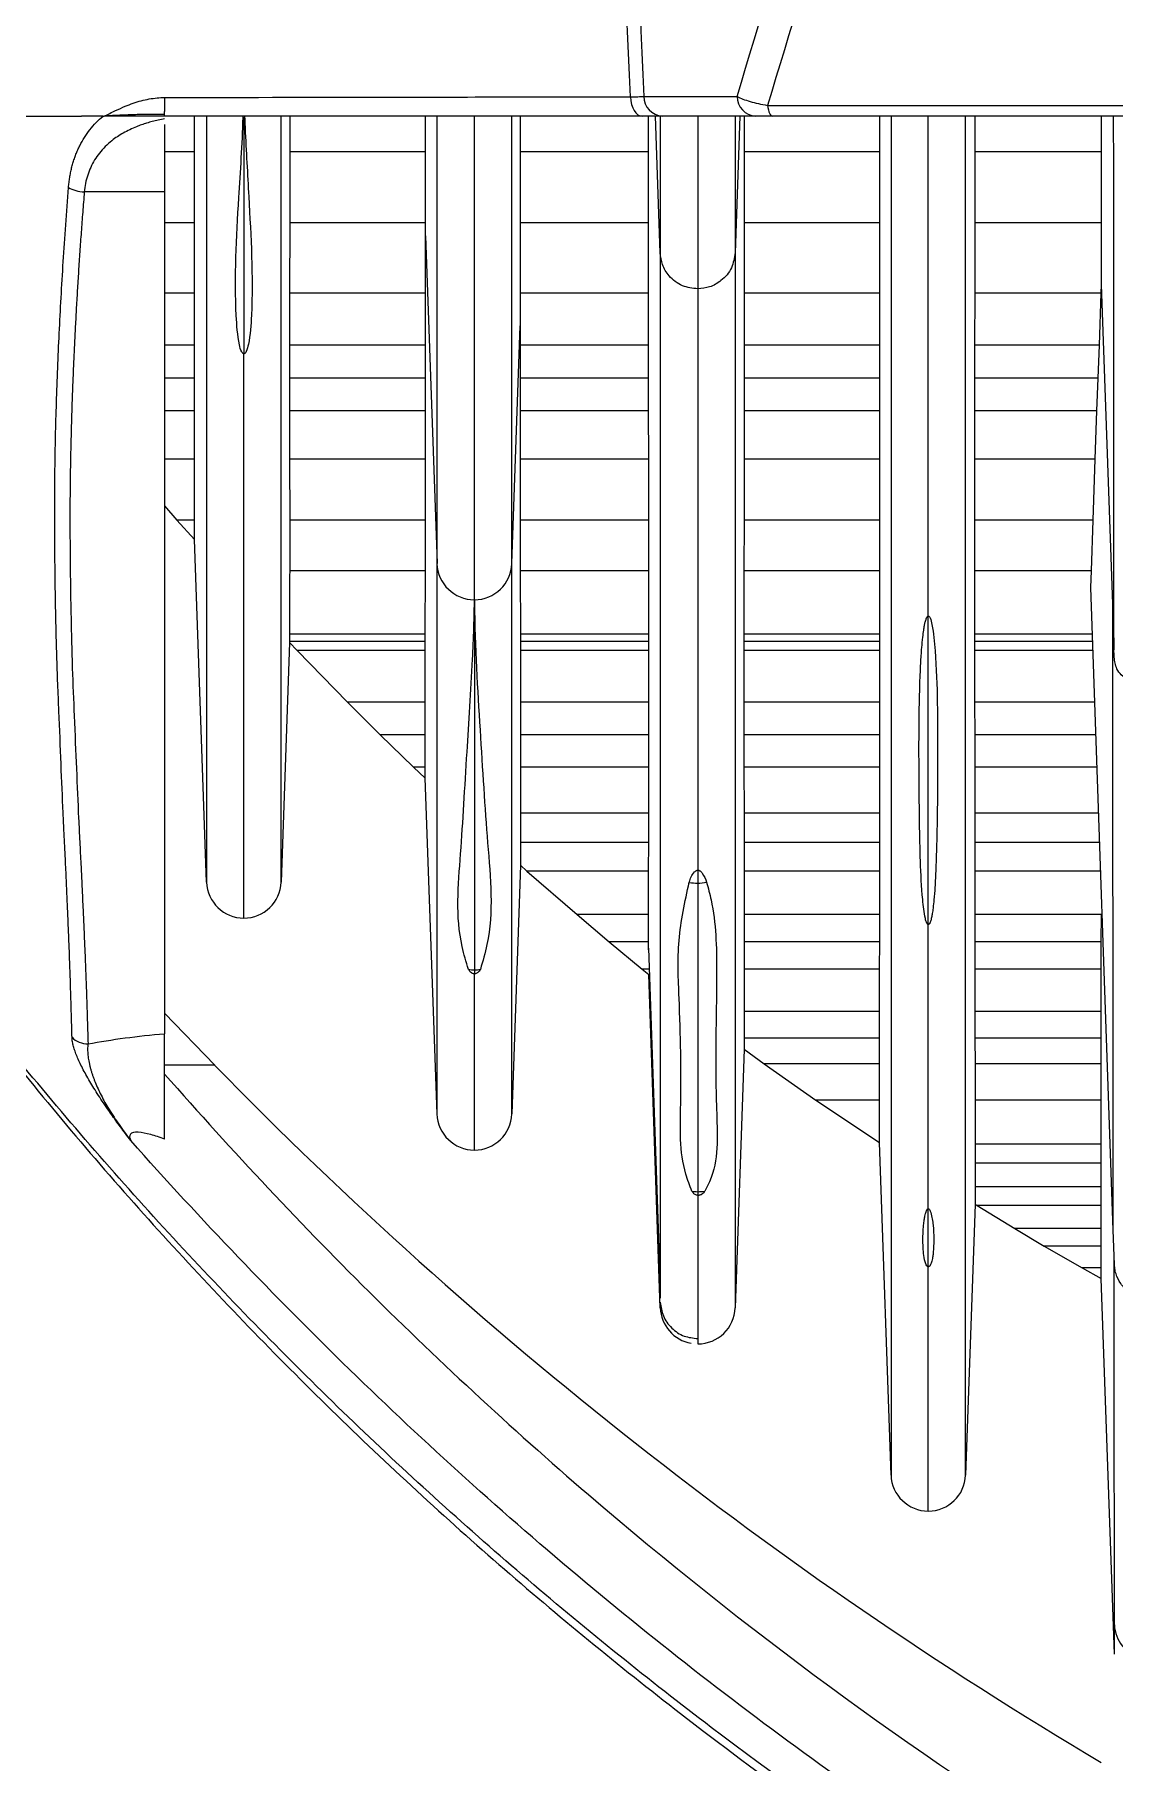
# Model space of a CAD drawing. Extents: x 9.3 to 87.2, y 1.1 to 68.8.
# Drawn here: x 35.382 to 36.881, y 5.14 to 7.538 of the extents above; entities that cross this region are included whole.
import ezdxf

# ---------------------------------------------------------------- set-up
doc = ezdxf.new("R2010")
doc.units = 0
doc.header["$MEASUREMENT"] = 0
doc.layers.add('OBJECT', color=7, linetype='CONTINUOUS')

msp = doc.modelspace()

# ---------------------------------------------------------------- linework, layer by layer
at = {"layer": 'OBJECT'}
for p, q in [((36.3994, 7.4398), (38.1525, 7.4398)), ((35.4771, 7.4247), (35.4786, 7.4248)), ((35.5625, 7.4134), (35.5625, 7.3196)), ((35.604, 7.3753), (35.6039, 7.4248)), ((35.6725, 7.4236), (35.6725, 7.095)), ((35.7361, 7.4248), (35.7361, 7.3753)), ((35.9246, 7.3753), (35.9246, 7.4248)), ((36.0561, 7.4248), (36.0561, 7.3753)), ((36.2341, 7.3753), (36.2341, 7.4248)), ((36.2504, 7.2353), (36.2438, 7.4248)), ((36.3828, 7.4248), (36.2533, 7.4248)), ((36.3609, 7.4248), (36.3543, 7.2353)), ((36.3668, 7.4248), (36.3668, 7.3753)), ((38.1525, 7.4248), (36.4057, 7.4248)), ((36.555, 7.3753), (36.555, 7.4248)), ((36.687, 7.4248), (36.687, 7.3753)), ((36.863, 7.3753), (36.863, 7.4248)), ((35.604, 7.3753), (35.5625, 7.3753)), ((35.6041, 7.2766), (35.604, 7.3753)), ((35.7361, 7.3753), (35.7361, 7.2766)), ((35.9246, 7.3753), (35.7361, 7.3753)), ((35.9247, 7.2766), (35.9246, 7.3753)), ((36.0561, 7.3753), (36.056, 7.2766)), ((36.2341, 7.3753), (36.0561, 7.3753)), ((36.2342, 7.2766), (36.2341, 7.3753)), ((36.555, 7.3753), (36.3668, 7.3753)), ((36.3668, 7.3753), (36.3668, 7.2766)), ((36.5551, 7.2766), (36.555, 7.3753)), ((36.687, 7.3753), (36.6869, 7.2766)), ((36.863, 7.3753), (36.687, 7.3753)), ((36.8631, 7.2766), (36.863, 7.3753)), ((35.5625, 7.3196), (35.451, 7.3196)), ((35.5625, 7.3196), (35.5625, 6.1514)), ((35.6041, 7.2766), (35.5625, 7.2766)), ((35.6041, 7.179), (35.6041, 7.2766)), ((35.7361, 7.2766), (35.736, 7.179)), ((35.9247, 7.2766), (35.7361, 7.2766)), ((35.9247, 7.2589), (35.9247, 7.2766)), ((36.056, 7.2766), (36.056, 7.179)), ((36.2342, 7.2766), (36.056, 7.2766)), ((36.2342, 7.179), (36.2342, 7.2766)), ((36.3668, 7.2766), (36.3668, 7.179)), ((36.5551, 7.2766), (36.3668, 7.2766)), ((36.5551, 7.179), (36.5551, 7.2766)), ((36.6869, 7.2766), (36.6869, 7.179)), ((36.8631, 7.2766), (36.6869, 7.2766)), ((36.8631, 7.1912), (36.8631, 7.2766)), ((35.9246, 7.179), (35.9247, 7.2589)), ((35.9247, 7.2589), (35.9406, 6.8038)), ((35.6041, 7.179), (35.5625, 7.179)), ((35.6041, 7.1069), (35.6041, 7.179)), ((35.736, 7.179), (35.7359, 7.1069)), ((35.9246, 7.179), (35.736, 7.179)), ((35.9245, 7.1069), (35.9246, 7.179)), ((36.056, 7.179), (36.056, 7.134)), ((36.2342, 7.179), (36.056, 7.179)), ((36.2343, 7.1069), (36.2342, 7.179)), ((36.3024, 7.1851), (36.3025, 7.1851)), ((36.3668, 7.179), (36.3668, 7.1069)), ((36.5551, 7.179), (36.3668, 7.179)), ((36.5551, 7.1069), (36.5551, 7.179)), ((36.6869, 7.179), (36.6868, 7.1069)), ((36.8626, 7.179), (36.6869, 7.179)), ((36.8599, 7.1069), (36.8626, 7.179)), ((36.8626, 7.179), (36.8631, 7.1912)), ((36.8786, 6.7477), (36.8631, 7.1912)), ((36.0445, 6.8038), (36.056, 7.134)), ((36.056, 7.134), (36.056, 7.1069)), ((35.6041, 7.1069), (35.5625, 7.1069)), ((35.604, 7.0612), (35.6041, 7.1069)), ((35.7359, 7.1069), (35.7359, 7.0612)), ((35.9245, 7.1069), (35.7359, 7.1069)), ((35.9245, 7.0612), (35.9245, 7.1069)), ((36.2343, 7.1069), (36.056, 7.1069)), ((36.056, 7.1069), (36.0561, 7.0612)), ((36.2343, 7.0612), (36.2343, 7.1069)), ((36.3668, 7.1069), (36.3668, 7.0612)), ((36.5551, 7.1069), (36.3668, 7.1069)), ((36.5552, 7.0612), (36.5551, 7.1069)), ((36.6868, 7.1069), (36.6868, 7.0612)), ((36.8599, 7.1069), (36.6868, 7.1069)), ((36.8582, 7.0612), (36.8599, 7.1069)), ((35.604, 7.0612), (35.5625, 7.0612)), ((35.604, 7.0158), (35.604, 7.0612)), ((35.7359, 7.0612), (35.7359, 7.0158)), ((35.9245, 7.0612), (35.7359, 7.0612)), ((35.9245, 7.0158), (35.9245, 7.0612)), ((36.2343, 7.0612), (36.0561, 7.0612)), ((36.0561, 7.0612), (36.0561, 7.0158)), ((36.2343, 7.0158), (36.2343, 7.0612)), ((36.3668, 7.0612), (36.3668, 7.0158)), ((36.5552, 7.0612), (36.3668, 7.0612)), ((36.5552, 7.0158), (36.5552, 7.0612)), ((36.6868, 7.0612), (36.6868, 7.0158)), ((36.8582, 7.0612), (36.6868, 7.0612)), ((36.8566, 7.0158), (36.8582, 7.0612)), ((35.604, 7.0158), (35.5625, 7.0158)), ((35.604, 6.9487), (35.604, 7.0158)), ((35.7359, 7.0158), (35.736, 6.9487)), ((35.9245, 7.0158), (35.7359, 7.0158)), ((35.9245, 6.9487), (35.9245, 7.0158)), ((36.2343, 7.0158), (36.0561, 7.0158)), ((36.0561, 7.0158), (36.0562, 6.9487)), ((36.2344, 6.9487), (36.2343, 7.0158)), ((36.3668, 7.0158), (36.3667, 6.9487)), ((36.5552, 7.0158), (36.3668, 7.0158)), ((36.5552, 6.9487), (36.5552, 7.0158)), ((36.6868, 7.0158), (36.6868, 6.9487)), ((36.8566, 7.0158), (36.6868, 7.0158)), ((36.8542, 6.9487), (36.8566, 7.0158)), ((35.604, 6.9487), (35.5625, 6.9487)), ((35.736, 6.9487), (35.7361, 6.8643)), ((35.9245, 6.9487), (35.736, 6.9487)), ((35.9245, 6.8643), (35.9245, 6.9487)), ((36.2344, 6.9487), (36.0562, 6.9487)), ((36.0562, 6.9487), (36.0562, 6.8643)), ((36.2345, 6.8643), (36.2344, 6.9487)), ((36.3667, 6.9487), (36.3667, 6.8643)), ((36.5552, 6.9487), (36.3667, 6.9487)), ((36.5552, 6.8643), (36.5552, 6.9487)), ((36.6868, 6.9487), (36.6868, 6.8643)), ((36.8542, 6.9487), (36.6868, 6.9487)), ((36.8513, 6.8643), (36.8542, 6.9487)), ((35.5625, 6.8838), (35.5796, 6.8643)), ((35.5796, 6.8643), (35.6042, 6.8371)), ((35.6041, 6.8643), (35.5796, 6.8643)), ((35.7361, 6.8643), (35.7361, 6.7938)), ((35.9245, 6.8643), (35.7361, 6.8643)), ((35.9244, 6.7938), (35.9245, 6.8643)), ((36.0562, 6.8643), (36.0562, 6.7938)), ((36.2345, 6.8643), (36.0562, 6.8643)), ((36.2345, 6.7938), (36.2345, 6.8643)), ((36.3667, 6.8643), (36.3666, 6.7938)), ((36.5552, 6.8643), (36.3667, 6.8643)), ((36.5552, 6.7938), (36.5552, 6.8643)), ((36.6868, 6.8643), (36.6868, 6.7938)), ((36.8513, 6.8643), (36.6868, 6.8643)), ((36.8489, 6.7938), (36.8513, 6.8643)), ((35.6208, 6.3618), (35.6042, 6.8371)), ((35.9244, 6.7938), (35.7361, 6.7938)), ((35.9242, 6.7058), (35.9244, 6.7938)), ((36.0562, 6.7938), (36.0563, 6.7058)), ((36.2345, 6.7938), (36.0562, 6.7938)), ((36.2346, 6.7058), (36.2345, 6.7938)), ((36.3666, 6.7938), (36.3666, 6.7058)), ((36.5552, 6.7938), (36.3666, 6.7938)), ((36.5552, 6.7058), (36.5552, 6.7938)), ((36.6868, 6.7938), (36.6868, 6.7058)), ((36.8489, 6.7938), (36.6868, 6.7938)), ((36.848, 6.7705), (36.8489, 6.7938)), ((36.8792, 5.8789), (36.848, 6.7705)), ((35.9925, 6.7535), (35.9925, 6.7535)), ((35.9925, 6.7535), (35.9925, 6.24)), ((36.6225, 6.3027), (36.6225, 6.731)), ((35.7359, 6.6945), (35.7243, 6.3618)), ((35.7359, 6.7058), (35.7359, 6.6959)), ((35.9242, 6.7058), (35.7359, 6.7058)), ((35.7359, 6.6959), (35.7359, 6.6945)), ((35.9242, 6.6959), (35.7359, 6.6959)), ((35.7359, 6.6945), (35.7465, 6.6833)), ((35.9242, 6.6959), (35.9242, 6.7058)), ((35.9242, 6.6833), (35.9242, 6.6959)), ((36.0563, 6.7058), (36.0563, 6.6959)), ((36.2346, 6.7058), (36.0563, 6.7058)), ((36.0563, 6.6959), (36.0563, 6.6833)), ((36.2346, 6.6959), (36.0563, 6.6959)), ((36.2346, 6.6959), (36.2346, 6.7058)), ((36.2346, 6.6833), (36.2346, 6.6959)), ((36.3666, 6.7058), (36.3666, 6.6959)), ((36.5552, 6.7058), (36.3666, 6.7058)), ((36.3666, 6.6959), (36.3666, 6.6833)), ((36.5552, 6.6959), (36.3666, 6.6959)), ((36.5552, 6.6959), (36.5552, 6.7058)), ((36.5552, 6.6833), (36.5552, 6.6959)), ((36.6868, 6.7058), (36.6868, 6.6959)), ((36.8503, 6.7058), (36.6868, 6.7058)), ((36.6868, 6.6959), (36.6868, 6.6833)), ((36.8506, 6.6959), (36.6868, 6.6959)), ((35.7465, 6.6833), (35.8163, 6.6117)), ((35.9242, 6.6833), (35.7465, 6.6833)), ((35.9242, 6.6117), (35.9242, 6.6833)), ((36.0563, 6.6833), (36.0564, 6.6117)), ((36.2346, 6.6833), (36.0563, 6.6833)), ((36.2346, 6.6117), (36.2346, 6.6833)), ((36.3666, 6.6833), (36.3666, 6.6117)), ((36.5552, 6.6833), (36.3666, 6.6833)), ((36.5551, 6.6117), (36.5552, 6.6833)), ((36.6868, 6.6833), (36.6868, 6.6117)), ((36.8511, 6.6833), (36.6868, 6.6833)), ((35.8163, 6.6117), (35.8619, 6.5663)), ((35.9242, 6.6117), (35.8163, 6.6117)), ((35.9242, 6.5663), (35.9242, 6.6117)), ((36.0564, 6.6117), (36.0565, 6.5663)), ((36.2346, 6.6117), (36.0564, 6.6117)), ((36.2346, 6.5663), (36.2346, 6.6117)), ((36.3666, 6.6117), (36.3666, 6.5663)), ((36.5551, 6.6117), (36.3666, 6.6117)), ((36.5551, 6.5663), (36.5551, 6.6117)), ((36.6868, 6.6117), (36.6869, 6.5663)), ((36.8536, 6.6117), (36.6868, 6.6117)), ((35.8619, 6.5663), (35.9081, 6.5215)), ((35.9242, 6.5663), (35.8619, 6.5663)), ((35.9243, 6.5215), (35.9242, 6.5663)), ((36.0565, 6.5663), (36.0566, 6.5215)), ((36.2346, 6.5663), (36.0565, 6.5663)), ((36.2346, 6.5215), (36.2346, 6.5663)), ((36.3666, 6.5663), (36.3666, 6.5215)), ((36.5551, 6.5663), (36.3666, 6.5663)), ((36.5551, 6.5215), (36.5551, 6.5663)), ((36.6869, 6.5663), (36.6869, 6.5215)), ((36.8552, 6.5663), (36.6869, 6.5663)), ((35.9081, 6.5215), (35.9243, 6.5062)), ((35.9243, 6.5215), (35.9081, 6.5215)), ((35.9243, 6.5062), (35.9243, 6.5215)), ((35.9406, 6.04), (35.9243, 6.5062)), ((36.0566, 6.5215), (36.0566, 6.4573)), ((36.2346, 6.5215), (36.0566, 6.5215)), ((36.2345, 6.4573), (36.2346, 6.5215)), ((36.3666, 6.5215), (36.3667, 6.4573)), ((36.5551, 6.5215), (36.3666, 6.5215)), ((36.5551, 6.4573), (36.5551, 6.5215)), ((36.6869, 6.5215), (36.6869, 6.4573)), ((36.8567, 6.5215), (36.6869, 6.5215)), ((36.0566, 6.4573), (36.0566, 6.4169)), ((36.2345, 6.4573), (36.0566, 6.4573)), ((36.2344, 6.4169), (36.2345, 6.4573)), ((36.3667, 6.4573), (36.3667, 6.4169)), ((36.5551, 6.4573), (36.3667, 6.4573)), ((36.5551, 6.4169), (36.5551, 6.4573)), ((36.6869, 6.4573), (36.6869, 6.4169)), ((36.859, 6.4573), (36.6869, 6.4573)), ((36.2344, 6.4169), (36.0566, 6.4169)), ((36.2343, 6.3771), (36.2344, 6.4169)), ((36.3667, 6.4169), (36.3668, 6.3771)), ((36.5551, 6.4169), (36.3667, 6.4169)), ((36.5551, 6.3771), (36.5551, 6.4169)), ((36.6869, 6.4169), (36.6869, 6.3771)), ((36.8604, 6.4169), (36.6869, 6.4169)), ((36.0565, 6.3851), (36.0445, 6.04)), ((36.0565, 6.3851), (36.0655, 6.3771)), ((36.0655, 6.3771), (36.135, 6.3169)), ((36.2343, 6.3771), (36.0655, 6.3771)), ((36.2343, 6.3169), (36.2343, 6.3771)), ((36.3025, 6.3783), (36.3025, 6.3603)), ((36.3025, 6.3603), (36.3025, 5.9321)), ((36.3668, 6.3771), (36.3669, 6.3169)), ((36.5551, 6.3771), (36.3668, 6.3771)), ((36.555, 6.3169), (36.5551, 6.3771)), ((36.6869, 6.3771), (36.6869, 6.3169)), ((36.8618, 6.3771), (36.6869, 6.3771)), ((36.135, 6.3169), (36.1797, 6.2789)), ((36.2343, 6.3169), (36.135, 6.3169)), ((36.2343, 6.2789), (36.2343, 6.3169)), ((36.3669, 6.3169), (36.367, 6.2789)), ((36.555, 6.3169), (36.3669, 6.3169)), ((36.555, 6.2789), (36.555, 6.3169)), ((36.6869, 6.3169), (36.687, 6.2789)), ((36.8627, 6.3169), (36.6869, 6.3169)), ((36.8626, 6.2789), (36.8627, 6.3169)), ((36.1797, 6.2789), (36.2253, 6.2408)), ((36.2343, 6.2789), (36.1797, 6.2789)), ((36.2341, 6.2703), (36.2505, 5.8007)), ((36.2343, 6.2679), (36.2343, 6.2789)), ((36.367, 6.2789), (36.367, 6.2408)), ((36.555, 6.2789), (36.367, 6.2789)), ((36.5549, 6.2408), (36.555, 6.2789)), ((36.687, 6.2789), (36.687, 6.2408)), ((36.8626, 6.2789), (36.687, 6.2789)), ((36.8625, 6.2408), (36.8626, 6.2789)), ((35.9925, 6.24), (35.9925, 6.2345)), ((36.2253, 6.2408), (36.2344, 6.2335)), ((36.2344, 6.2408), (36.2253, 6.2408)), ((36.367, 6.2408), (36.367, 6.1822)), ((36.5549, 6.2408), (36.367, 6.2408)), ((36.5548, 6.1822), (36.5549, 6.2408)), ((36.687, 6.2408), (36.687, 6.1822)), ((36.8625, 6.2408), (36.687, 6.2408)), ((36.8624, 6.1822), (36.8625, 6.2408)), ((36.2505, 5.771), (36.2344, 6.2335)), ((35.6322, 6.1075), (35.5625, 6.18)), ((36.367, 6.1822), (36.367, 6.1454)), ((36.5548, 6.1822), (36.367, 6.1822)), ((36.5547, 6.1454), (36.5548, 6.1822)), ((36.687, 6.1822), (36.6871, 6.1454)), ((36.8624, 6.1822), (36.687, 6.1822)), ((36.8623, 6.1454), (36.8624, 6.1822)), ((36.367, 6.1454), (36.367, 6.1299)), ((36.5547, 6.1454), (36.367, 6.1454)), ((36.5547, 6.1094), (36.5547, 6.1454)), ((36.6871, 6.1454), (36.6873, 6.1094)), ((36.8623, 6.1454), (36.6871, 6.1454)), ((36.8623, 6.1094), (36.8623, 6.1454)), ((36.367, 6.1299), (36.3545, 5.771)), ((36.367, 6.1299), (36.3948, 6.1094)), ((35.6322, 6.1075), (35.5625, 6.1075)), ((36.3948, 6.1094), (36.4666, 6.059)), ((36.5547, 6.1094), (36.3948, 6.1094)), ((36.5547, 6.059), (36.5547, 6.1094)), ((36.6873, 6.1094), (36.6874, 6.059)), ((36.8623, 6.1094), (36.6873, 6.1094)), ((36.8622, 6.059), (36.8623, 6.1094)), ((36.4666, 6.059), (36.5547, 6.0003)), ((36.5547, 6.059), (36.4666, 6.059)), ((36.6874, 6.059), (36.6875, 5.9982)), ((36.8622, 6.059), (36.6874, 6.059)), ((36.8622, 5.9982), (36.8622, 6.059)), ((36.5708, 5.5388), (36.5547, 6.0003)), ((36.6875, 5.9982), (36.6875, 5.9718)), ((36.8622, 5.9982), (36.6875, 5.9982)), ((36.8622, 5.9718), (36.8622, 5.9982)), ((36.6875, 5.9718), (36.6874, 5.9388)), ((36.8622, 5.9718), (36.6875, 5.9718)), ((36.8622, 5.9388), (36.8622, 5.9718)), ((36.3025, 5.9321), (36.3025, 5.927)), ((36.6874, 5.9388), (36.6874, 5.9148)), ((36.8622, 5.9388), (36.6874, 5.9388)), ((36.8623, 5.9131), (36.8622, 5.9388)), ((36.6225, 5.8279), (36.6225, 5.9085)), ((36.6874, 5.9148), (36.6743, 5.5388)), ((36.6874, 5.9148), (36.6901, 5.9131)), ((36.6901, 5.9131), (36.7424, 5.8808)), ((36.8623, 5.9131), (36.6901, 5.9131)), ((36.8624, 5.8808), (36.8623, 5.9131)), ((36.7424, 5.8808), (36.7835, 5.8563)), ((36.8624, 5.8808), (36.7424, 5.8808)), ((36.8625, 5.8563), (36.8624, 5.8808)), ((36.8808, 5.8311), (36.8792, 5.8789)), ((36.7835, 5.8563), (36.8359, 5.8262)), ((36.8625, 5.8563), (36.7835, 5.8563)), ((36.8626, 5.8262), (36.8625, 5.8563)), ((36.8359, 5.8262), (36.8626, 5.8114)), ((36.8626, 5.8262), (36.8359, 5.8262)), ((36.8626, 5.8114), (36.8626, 5.8262)), ((36.8808, 5.2901), (36.8626, 5.8114)), ((36.3025, 5.7297), (36.3025, 5.7208))]:
    msp.add_line(p, q, dxfattribs=at)
at = {"layer": 'OBJECT', "flags": 128}
for points in [[(36.209, 7.4517), (36.2096, 7.4463), (36.2107, 7.4412), (36.2123, 7.4365), (36.2143, 7.4325), (36.2167, 7.4292), (36.2194, 7.4268), (36.2222, 7.4253), (36.2252, 7.4248)], [(36.2277, 7.4522), (36.2586, 7.4522), (36.3572, 7.4522)], [(36.3994, 7.4398), (36.3999, 7.4366), (36.4006, 7.4336), (36.4013, 7.431), (36.4021, 7.4288), (36.4029, 7.4271), (36.4038, 7.4258), (36.4048, 7.4251), (36.4057, 7.4248)]]:
    msp.add_lwpolyline(points, dxfattribs=at)
at = {"layer": 'OBJECT'}
for centre, radius, start, end in [((36.2553, 7.4524), 0.0277, 180.4695, 265.7537), ((36.3848, 7.4524), 0.0277, 180.5004, 265.7566), ((35.9925, 6.8056), 0.052, 182, 270), ((35.9925, 6.8056), 0.052, 270, 358), ((35.6725, 6.3636), 0.0518, 182, 270), ((35.6725, 6.3636), 0.0518, 270, 358), ((36.3025, 6.4222), 0.0619, 258.9913, 270.0219), ((36.3025, 6.4222), 0.0619, 269.9777, 281.4287), ((35.9925, 6.2955), 0.0555, 261.4708, 270.0071), ((35.9925, 6.2955), 0.0555, 269.993, 278.5293), ((39.9245, 10.2998), 6, 224.32505, 239.31396), ((35.9925, 6.0418), 0.052, 182, 270), ((35.9925, 6.0418), 0.052, 270, 358), ((36.3025, 5.9867), 0.0546, 261.3779, 270.0013), ((36.3025, 5.9866), 0.0545, 269.9928, 280.2274), ((36.3025, 5.7728), 0.052, 182, 259.6776), ((36.3025, 5.7728), 0.052, 270.0069, 358), ((36.6225, 5.5406), 0.0518, 182, 270), ((36.6225, 5.5406), 0.0518, 270, 358), ((36.9301, 5.3329), 0.0494, 182.3305, 255.4968)]:
    msp.add_arc(centre, radius, start, end, dxfattribs=at)
for points, knots in [([(36.209, 7.4517), (36.1793, 8.0975), (36.1514, 8.7447), (36.118, 9.7168), (36.1083, 10.0409), (36.0925, 10.6896), (36.0863, 11.014), (36.0818, 11.3386)], [0, 0, 0, 0, 0.5, 0.5, 0.75, 0.75, 1, 1, 1, 1]), ([(36.1049, 11.3382), (36.1093, 11.0137), (36.1153, 10.6893), (36.1307, 10.0408), (36.1401, 9.7167), (36.1724, 8.7449), (36.1993, 8.0978), (36.2277, 7.4522)], [0, 0, 0, 0, 0.25, 0.25, 0.5, 0.5, 1, 1, 1, 1]), ([(35.4787, 7.4248), (35.4839, 7.4274), (35.4936, 7.4322), (35.507, 7.4382), (35.5189, 7.4429), (35.53, 7.4463), (35.541, 7.4488), (35.5518, 7.4503), (35.559, 7.4506), (35.5625, 7.4507)], [0, 0, 0, 0, 0.200388, 0.367105, 0.500152, 0.633448, 0.760961, 0.883019, 1, 1, 1, 1]), ([(35.5625, 7.4507), (35.6595, 7.4509), (35.7619, 7.451), (35.9237, 7.4513), (35.979, 7.4514), (36.0922, 7.4515), (36.15, 7.4516), (36.209, 7.4517)], [0, 0, 0, 0, 0.5, 0.5, 0.75, 0.75, 1, 1, 1, 1]), ([(35.5625, 7.4507), (35.5625, 7.4497), (35.5625, 7.4479), (35.5625, 7.4451), (35.5625, 7.4422), (35.5625, 7.439), (35.5625, 7.437), (35.5625, 7.436)], [0, 0, 0, 0, 0.1615011, 0.3279426, 0.5005839, 0.7411722, 1, 1, 1, 1]), ([(36.209, 7.4517), (36.2128, 7.4517), (36.2163, 7.4518), (36.2225, 7.4519), (36.2253, 7.4521), (36.2277, 7.4522)], [0, 0, 0, 0, 0.5, 0.5, 1, 1, 1, 1]), ([(36.3572, 7.4522), (36.3618, 7.4497), (36.3679, 7.4473), (36.3824, 7.4431), (36.3906, 7.4412), (36.3994, 7.4398)], [0, 0, 0, 0, 0.5, 0.5, 1, 1, 1, 1]), ([(35.4292, 7.3257), (35.4294, 7.3281), (35.4299, 7.3328), (35.4308, 7.3397), (35.432, 7.3464), (35.4335, 7.353), (35.4352, 7.3594), (35.4372, 7.3657), (35.4395, 7.3719), (35.442, 7.3779), (35.4458, 7.3859), (35.4513, 7.3955), (35.4589, 7.4062), (35.4674, 7.4162), (35.4739, 7.4219), (35.4771, 7.4248)], [0, 0, 0, 0, 0.054322, 0.108661, 0.163139, 0.217878, 0.272998, 0.328615, 0.384841, 0.441785, 0.499551, 0.620756, 0.744067, 0.870246, 1, 1, 1, 1]), ([(35.5625, 7.421), (35.5596, 7.4205), (35.5538, 7.4194), (35.5455, 7.4174), (35.5377, 7.4152), (35.5305, 7.4128), (35.5193, 7.4086), (35.5052, 7.4019), (35.4909, 7.3924), (35.4801, 7.3829), (35.4721, 7.3739), (35.4653, 7.3643), (35.4598, 7.354), (35.4556, 7.3431), (35.4525, 7.3317), (35.4515, 7.3236), (35.451, 7.3196)], [0, 0, 0, 0, 0.05589, 0.109189, 0.159906, 0.208053, 0.253641, 0.384728, 0.504777, 0.583141, 0.658376, 0.730797, 0.800758, 0.868654, 0.934913, 1, 1, 1, 1]), ([(35.5625, 7.4271), (35.5611, 7.4271), (35.5582, 7.4272), (35.5539, 7.4272), (35.5496, 7.4272), (35.5454, 7.4272), (35.5411, 7.4272), (35.5368, 7.4271), (35.5326, 7.4271), (35.5284, 7.427), (35.5243, 7.4269), (35.5202, 7.4268), (35.5161, 7.4266), (35.5121, 7.4265), (35.5081, 7.4263), (35.5042, 7.4262), (35.5003, 7.426), (35.4974, 7.4259), (35.4954, 7.4258), (35.4942, 7.4257), (35.4931, 7.4256), (35.492, 7.4256), (35.4908, 7.4255), (35.4897, 7.4255), (35.4886, 7.4254), (35.4875, 7.4253), (35.4864, 7.4253), (35.4853, 7.4252), (35.4842, 7.4251), (35.483, 7.4251), (35.4819, 7.425), (35.4808, 7.425), (35.4797, 7.4249), (35.479, 7.4248), (35.4786, 7.4248)], [0, 0, 0, 0, 0.047818, 0.095637, 0.143455, 0.191273, 0.239092, 0.28691, 0.334728, 0.382546, 0.430365, 0.478183, 0.526001, 0.57382, 0.621638, 0.669456, 0.717275, 0.765093, 0.779775, 0.794456, 0.809138, 0.82382, 0.838501, 0.853183, 0.867865, 0.882546, 0.897228, 0.91191, 0.926592, 0.941273, 0.955955, 0.970637, 0.985318, 1, 1, 1, 1]), ([(35.5625, 7.4248), (35.5611, 7.4248), (35.5582, 7.4248), (35.5539, 7.4248), (35.5496, 7.4248), (35.5453, 7.4248), (35.541, 7.4248), (35.5368, 7.4248), (35.5325, 7.4248), (35.5283, 7.4248), (35.5242, 7.4248), (35.52, 7.4248), (35.5159, 7.4248), (35.5119, 7.4248), (35.5079, 7.4248), (35.504, 7.4248), (35.5002, 7.4248), (35.4972, 7.4248), (35.4952, 7.4248), (35.4941, 7.4248), (35.493, 7.4248), (35.4918, 7.4248), (35.4907, 7.4248), (35.4896, 7.4248), (35.4885, 7.4248), (35.4874, 7.4248), (35.4863, 7.4248), (35.4852, 7.4248), (35.4841, 7.4248), (35.483, 7.4248), (35.4819, 7.4248), (35.4808, 7.4248), (35.4797, 7.4248), (35.479, 7.4248), (35.4786, 7.4248)], [0, 0, 0, 0, 0.047818, 0.095637, 0.143455, 0.191273, 0.239092, 0.28691, 0.334728, 0.382546, 0.430365, 0.478183, 0.526001, 0.57382, 0.621638, 0.669456, 0.717275, 0.765093, 0.779775, 0.794456, 0.809138, 0.82382, 0.838501, 0.853183, 0.867865, 0.882546, 0.897228, 0.91191, 0.926592, 0.941273, 0.955955, 0.970637, 0.985318, 1, 1, 1, 1]), ([(35.5625, 7.4271), (35.5625, 7.428), (35.5625, 7.4292), (35.5625, 7.4309), (35.5625, 7.431), (35.5625, 7.4311)], [0.3137582, 0.3137582, 0.3137582, 0.3137582, 0.5, 0.5, 0.5156324, 0.5156324, 0.5156324, 0.5156324]), ([(36.2252, 7.4248), (36.1645, 7.4248), (36.1051, 7.4248), (35.9888, 7.4248), (35.9321, 7.4248), (35.7662, 7.4248), (35.6615, 7.4248), (35.5625, 7.4248)], [0, 0, 0, 0, 0.25, 0.25, 0.5, 0.5, 1, 1, 1, 1]), ([(35.6208, 7.4248), (35.6208, 7.4037), (35.6208, 7.3324), (35.6208, 7.2121), (35.6208, 7.0539), (35.6208, 6.8913), (35.6208, 6.745), (35.6208, 6.6131), (35.6208, 6.5026), (35.6208, 6.4237), (35.6208, 6.3717), (35.6208, 6.3651), (35.6208, 6.3618)], [0, 0, 0, 0, 0.036087, 0.121484, 0.217181, 0.326474, 0.448113, 0.550998, 0.658884, 0.770331, 0.884355, 1, 1, 1, 1]), ([(35.6725, 7.095), (35.6724, 7.095), (35.6721, 7.095), (35.6715, 7.0953), (35.6705, 7.0961), (35.668, 7.1001), (35.6639, 7.1176), (35.6587, 7.1882), (35.6639, 7.2915), (35.6705, 7.3857), (35.6715, 7.4242), (35.6715, 7.4248)], [0, 0, 0, 0, 0.000804, 0.001863, 0.003805, 0.010427, 0.04197, 0.167308, 0.667988, 0.9947, 1, 1, 1, 1]), ([(35.6736, 7.4248), (35.6736, 7.4226), (35.6738, 7.417), (35.6756, 7.3793), (35.6808, 7.2874), (35.6862, 7.1891), (35.6813, 7.1181), (35.6771, 7.1006), (35.6748, 7.0963), (35.6736, 7.0953), (35.673, 7.095), (35.6727, 7.095), (35.6725, 7.095)], [0, 0, 0, 0, 0.0194955, 0.0482818, 0.3280505, 0.8304618, 0.9562133, 0.9877841, 0.9957433, 0.9979296, 0.9990803, 1, 1, 1, 1]), ([(35.7243, 6.3618), (35.7243, 6.3655), (35.7243, 6.3729), (35.7243, 6.4312), (35.7243, 6.5194), (35.7243, 6.642), (35.7243, 6.772), (35.7243, 6.9125), (35.7243, 7.063), (35.7243, 7.2176), (35.7243, 7.3351), (35.7243, 7.4045), (35.7243, 7.4248)], [0, 0, 0, 0, 0.122602, 0.243319, 0.361, 0.474446, 0.581833, 0.68175, 0.788271, 0.881698, 0.965359, 1, 1, 1, 1]), ([(35.9406, 6.8038), (35.9406, 6.8658), (35.9406, 6.9898), (35.9406, 7.1949), (35.9406, 7.3455), (35.9406, 7.4248)], [0, 0, 0, 0, 0.3212824, 0.642404, 1, 1, 1, 1]), ([(35.9925, 6.7536), (35.9925, 6.8155), (35.9925, 6.9393), (35.9925, 7.1605), (35.9925, 7.3283), (35.9925, 7.4248)], [0, 0, 0, 0, 0.2980689, 0.5959884, 1, 1, 1, 1]), ([(36.0445, 6.8038), (36.0445, 6.8658), (36.0445, 6.9898), (36.0445, 7.1949), (36.0445, 7.3455), (36.0445, 7.4248)], [0, 0, 0, 0, 0.3212824, 0.642404, 1, 1, 1, 1]), ([(36.2533, 7.4248), (36.2498, 7.4248), (36.2456, 7.4248), (36.2362, 7.4248), (36.2309, 7.4248), (36.2252, 7.4248)], [0, 0, 0, 0, 0.5, 0.5, 1, 1, 1, 1]), ([(36.2504, 7.4248), (36.2504, 7.3999), (36.2504, 7.3357), (36.2504, 7.2734), (36.2504, 7.2353)], [0, 0, 0, 0, 0.388563, 1, 1, 1, 1]), ([(36.3025, 7.4248), (36.3025, 7.3829), (36.3025, 7.3019), (36.3025, 7.2231), (36.3025, 7.1851)], [0, 0, 0, 0, 0.517367, 1, 1, 1, 1]), ([(36.3543, 7.4248), (36.3543, 7.3999), (36.3543, 7.3357), (36.3543, 7.2734), (36.3543, 7.2353)], [0, 0, 0, 0, 0.3885632, 1, 1, 1, 1]), ([(36.4057, 7.4248), (36.4009, 7.4248), (36.3964, 7.4248), (36.3886, 7.4248), (36.3854, 7.4248), (36.3828, 7.4248)], [0, 0, 0, 0, 0.5, 0.5, 1, 1, 1, 1]), ([(36.5708, 7.4248), (36.5708, 7.3613), (36.5708, 7.2062), (36.5708, 6.9764), (36.5708, 6.7406), (36.5708, 6.5271), (36.5708, 6.3265), (36.5708, 6.1439), (36.5708, 5.9852), (36.5708, 5.8457), (36.5708, 5.7128), (36.5708, 5.6152), (36.5708, 5.5511), (36.5708, 5.5429), (36.5708, 5.5388)], [0, 0, 0, 0, 0.0663565, 0.1619168, 0.2506975, 0.3330027, 0.4146365, 0.5014721, 0.5748651, 0.6528443, 0.7353332, 0.8213619, 0.9099109, 1, 1, 1, 1]), ([(36.6225, 6.731), (36.6225, 6.7927), (36.6225, 6.9199), (36.6225, 7.1497), (36.6225, 7.3228), (36.6225, 7.4248)], [0, 0, 0, 0, 0.27922, 0.57526, 1, 1, 1, 1]), ([(36.6743, 5.5388), (36.6743, 5.5425), (36.6743, 5.55), (36.6743, 5.6087), (36.6743, 5.6977), (36.6743, 5.8213), (36.6743, 5.9532), (36.6743, 6.0919), (36.6743, 6.2367), (36.6743, 6.3977), (36.6743, 6.5742), (36.6743, 6.7788), (36.6743, 7.0045), (36.6743, 7.2216), (36.6743, 7.3666), (36.6743, 7.4248)], [0, 0, 0, 0, 0.08602, 0.170676, 0.253119, 0.332476, 0.407805, 0.478951, 0.545935, 0.608976, 0.68551, 0.763919, 0.848697, 0.939215, 1, 1, 1, 1]), ([(36.88, 6.7051), (36.88, 6.7051), (36.88, 6.8244), (36.8799, 7.0266), (36.8798, 7.268), (36.8798, 7.3807), (36.8797, 7.4248)], [0, 0, 0, 0, 0.000003, 0.548311, 0.823253, 1, 1, 1, 1]), ([(35.434, 6.1465), (35.4339, 6.1497), (35.4337, 6.1563), (35.4335, 6.1664), (35.4332, 6.1769), (35.4329, 6.1876), (35.4326, 6.1986), (35.4322, 6.2098), (35.4319, 6.2213), (35.4315, 6.2331), (35.4311, 6.245), (35.4306, 6.2572), (35.4302, 6.2696), (35.4297, 6.2822), (35.4292, 6.295), (35.4286, 6.308), (35.4281, 6.3212), (35.4273, 6.3396), (35.4262, 6.3636), (35.4248, 6.3952), (35.4232, 6.4265), (35.4211, 6.47), (35.4188, 6.5253), (35.4164, 6.5861), (35.4142, 6.637), (35.4124, 6.6895), (35.4109, 6.758), (35.41, 6.8301), (35.4099, 6.8893), (35.4103, 6.9345), (35.4111, 6.9802), (35.4124, 7.027), (35.4141, 7.0747), (35.4162, 7.1232), (35.4188, 7.1726), (35.4218, 7.2228), (35.4252, 7.2738), (35.4279, 7.3084), (35.4292, 7.3257)], [0, 0, 0, 0, 0.016581, 0.033042, 0.049381, 0.065601, 0.081702, 0.097684, 0.113549, 0.129297, 0.144927, 0.160442, 0.175841, 0.191124, 0.206293, 0.221347, 0.236287, 0.251113, 0.282571, 0.313483, 0.349046, 0.375704, 0.437887, 0.500148, 0.531365, 0.562666, 0.625533, 0.688314, 0.720165, 0.750775, 0.781856, 0.812934, 0.844021, 0.875127, 0.906266, 0.937449, 0.968689, 1, 1, 1, 1]), ([(35.4292, 7.3257), (35.4319, 7.3241), (35.4354, 7.3226), (35.4429, 7.3205), (35.447, 7.3198), (35.451, 7.3196)], [0, 0, 0, 0, 0.5, 0.5, 1, 1, 1, 1]), ([(35.451, 7.3196), (35.4503, 7.3103), (35.4488, 7.2917), (35.4467, 7.264), (35.4448, 7.2366), (35.443, 7.2095), (35.4413, 7.1826), (35.4398, 7.1559), (35.4384, 7.1296), (35.4371, 7.1035), (35.4359, 7.0776), (35.4349, 7.0521), (35.4339, 7.0268), (35.4332, 7.0018), (35.4325, 6.977), (35.432, 6.9526), (35.4311, 6.9042), (35.431, 6.8279), (35.4321, 6.7502), (35.4334, 6.6928), (35.4347, 6.647), (35.4372, 6.5883), (35.4401, 6.5185), (35.4426, 6.4612), (35.4447, 6.4177), (35.4463, 6.3876), (35.4478, 6.3572), (35.4491, 6.3281), (35.4504, 6.2992), (35.4515, 6.2728), (35.4526, 6.2474), (35.4535, 6.223), (35.4543, 6.1998), (35.455, 6.1776), (35.4557, 6.1565), (35.456, 6.1436), (35.4562, 6.1371)], [0, 0, 0, 0, 0.016785, 0.03354, 0.050266, 0.066963, 0.083631, 0.100271, 0.116883, 0.133466, 0.150022, 0.16655, 0.183051, 0.199525, 0.215973, 0.232393, 0.248788, 0.3144, 0.391844, 0.419474, 0.445633, 0.499183, 0.561506, 0.623727, 0.654865, 0.686003, 0.712726, 0.748473, 0.778937, 0.809679, 0.8407, 0.872001, 0.903582, 0.935441, 0.967581, 1, 1, 1, 1]), ([(36.3024, 7.1851), (36.2952, 7.1859), (36.2802, 7.1877), (36.2629, 7.2011), (36.2526, 7.218), (36.2511, 7.2296), (36.2504, 7.2353)], [0, 0, 0, 0, 0.270412, 0.561722, 0.788825, 1, 1, 1, 1]), ([(36.2504, 7.2353), (36.2504, 7.1347), (36.2504, 6.9371), (36.2504, 6.6727), (36.2504, 6.445), (36.2505, 6.2543), (36.2505, 6.0963), (36.2505, 5.9586), (36.2505, 5.8531), (36.2505, 5.7946), (36.2505, 5.7866), (36.2505, 5.7841)], [0, 0, 0, 0, 0.13971, 0.27463, 0.400189, 0.513714, 0.620363, 0.725479, 0.835679, 0.950155, 1, 1, 1, 1]), ([(36.3543, 7.2353), (36.3532, 7.2281), (36.3509, 7.2132), (36.3368, 7.1966), (36.3197, 7.1868), (36.3081, 7.1856), (36.3025, 7.1851)], [0, 0, 0, 0, 0.270088, 0.56169, 0.788984, 1, 1, 1, 1]), ([(36.3543, 7.2353), (36.3543, 7.1347), (36.3543, 6.9371), (36.3544, 6.6727), (36.3544, 6.445), (36.3544, 6.2543), (36.3544, 6.0962), (36.3544, 5.9588), (36.3545, 5.852), (36.3545, 5.7844), (36.3545, 5.7755), (36.3545, 5.771)], [0, 0, 0, 0, 0.130922, 0.257354, 0.375016, 0.481399, 0.581339, 0.679843, 0.783111, 0.890386, 1, 1, 1, 1]), ([(36.3025, 7.1851), (36.3025, 7.1851), (36.3025, 7.1851), (36.3024, 7.1851), (36.3024, 7.1851)], [0, 0, 0, 0, 0.559844, 1, 1, 1, 1]), ([(36.3025, 7.1851), (36.3025, 7.185), (36.3025, 7.185), (36.3025, 7.1849), (36.3025, 7.1849)], [0, 0, 0, 0, 0.559885, 1, 1, 1, 1]), ([(36.3025, 7.1849), (36.3025, 7.0983), (36.3025, 6.9273), (36.3025, 6.7098), (36.3025, 6.5266), (36.3025, 6.4267), (36.3025, 6.3783)], [0, 0, 0, 0, 0.2943602, 0.581245, 0.7968207, 1, 1, 1, 1]), ([(35.6725, 6.3118), (35.6725, 6.3162), (35.6725, 6.3249), (35.6725, 6.3925), (35.6725, 6.4959), (35.6725, 6.6359), (35.6725, 6.7822), (35.6725, 6.9342), (35.6725, 7.0435), (35.6725, 7.095)], [0, 0, 0, 0, 0.159104, 0.315428, 0.467212, 0.6125, 0.754724, 0.884556, 1, 1, 1, 1]), ([(35.6041, 6.8643), (35.6041, 6.8752), (35.604, 6.8968), (35.604, 6.9314), (35.604, 6.9487)], [0, 0, 0, 0, 0.4986931, 1, 1, 1, 1]), ([(35.6042, 6.8371), (35.6042, 6.8382), (35.6042, 6.8406), (35.6041, 6.8564), (35.6041, 6.8643)], [0, 0, 0, 0, 0.49855, 1, 1, 1, 1]), ([(35.7361, 6.7938), (35.736, 6.7741), (35.736, 6.7347), (35.7359, 6.7155), (35.7359, 6.7058)], [0, 0, 0, 0, 0.498026, 1, 1, 1, 1]), ([(35.9406, 6.04), (35.9406, 6.0438), (35.9406, 6.0514), (35.9406, 6.1109), (35.9406, 6.2017), (35.9406, 6.33), (35.9406, 6.472), (35.9406, 6.6287), (35.9406, 6.7457), (35.9406, 6.8038)], [0, 0, 0, 0, 0.1517066, 0.3010924, 0.4467941, 0.5874491, 0.7285956, 0.8653203, 1, 1, 1, 1]), ([(36.0445, 6.04), (36.0445, 6.0438), (36.0445, 6.0514), (36.0445, 6.1109), (36.0445, 6.2017), (36.0445, 6.33), (36.0445, 6.472), (36.0445, 6.6287), (36.0445, 6.7457), (36.0445, 6.8038)], [0, 0, 0, 0, 0.1517066, 0.3010924, 0.4467941, 0.5874491, 0.7285956, 0.8653203, 1, 1, 1, 1]), ([(35.9843, 6.2406), (35.9811, 6.2511), (35.9651, 6.3034), (35.9741, 6.3989), (35.9812, 6.5313), (35.9887, 6.6401), (35.9915, 6.7063), (35.9922, 6.7311), (35.9924, 6.7429), (35.9925, 6.7488), (35.9925, 6.7516), (35.9925, 6.7527), (35.9925, 6.7531), (35.9925, 6.7533), (35.9925, 6.7534), (35.9925, 6.7535)], [0, 0, 0, 0, 0.070565, 0.350846, 0.630744, 0.861215, 0.935041, 0.968568, 0.985332, 0.993714, 0.997905, 0.998952, 0.999476, 0.999738, 1, 1, 1, 1]), ([(35.9925, 6.7535), (35.9925, 6.7535), (35.9925, 6.7536), (35.9925, 6.7536), (35.9925, 6.7536)], [0, 0, 0, 0, 0.559654, 1, 1, 1, 1]), ([(35.9925, 6.7535), (35.9925, 6.7534), (35.9925, 6.7533), (35.9925, 6.7531), (35.9925, 6.7527), (35.9925, 6.7514), (35.9931, 6.6884), (36.0006, 6.5701), (36.0101, 6.4132), (36.0208, 6.3089), (36.0041, 6.252), (36.0008, 6.2406)], [0, 0, 0, 0, 0.000149, 0.000446, 0.00104, 0.002229, 0.006986, 0.312547, 0.618174, 0.923157, 1, 1, 1, 1]), ([(36.8786, 6.7477), (36.8788, 6.7393), (36.8794, 6.7177), (36.8798, 6.697), (36.8801, 6.6842)], [0, 0, 0, 0, 0.387466, 1, 1, 1, 1]), ([(36.8792, 5.8789), (36.8792, 5.8789), (36.8792, 6.0186), (36.8789, 6.2348), (36.8787, 6.5266), (36.8786, 6.6728), (36.8786, 6.7477), (36.8786, 6.7477)], [0, 0, 0, 0, 0.000002, 0.499419, 0.749645, 0.999998, 1, 1, 1, 1]), ([(36.6225, 6.3027), (36.6224, 6.3028), (36.6222, 6.3028), (36.6218, 6.3029), (36.6211, 6.3036), (36.6196, 6.3063), (36.6166, 6.3177), (36.6118, 6.3638), (36.6103, 6.4384), (36.6093, 6.5372), (36.6098, 6.6116), (36.6117, 6.662), (36.6132, 6.6849), (36.6146, 6.7002), (36.6159, 6.7105), (36.617, 6.7174), (36.618, 6.722), (36.6189, 6.7251), (36.6196, 6.7272), (36.6201, 6.7286), (36.6207, 6.7296), (36.6212, 6.7303), (36.6217, 6.7307), (36.622, 6.7309), (36.6223, 6.731), (36.6225, 6.731), (36.6225, 6.731)], [0, 0, 0, 0, 0.000459, 0.001037, 0.002137, 0.006183, 0.022225, 0.08612, 0.341385, 0.558432, 0.778026, 0.850866, 0.899686, 0.932427, 0.954405, 0.969173, 0.979112, 0.985817, 0.990355, 0.993443, 0.995561, 0.997451, 0.99862, 0.999247, 0.999765, 1, 1, 1, 1]), ([(36.6225, 6.731), (36.6226, 6.731), (36.6229, 6.731), (36.6233, 6.7308), (36.6242, 6.73), (36.6261, 6.7261), (36.6297, 6.7103), (36.6353, 6.6463), (36.6357, 6.5451), (36.635, 6.4453), (36.6332, 6.3845), (36.6319, 6.3573), (36.6305, 6.3391), (36.6293, 6.327), (36.6282, 6.3189), (36.6272, 6.3134), (36.6264, 6.3098), (36.6256, 6.3074), (36.625, 6.3057), (36.6245, 6.3046), (36.6241, 6.3039), (36.6237, 6.3034), (36.6233, 6.303), (36.6229, 6.3028), (36.6227, 6.3028), (36.6226, 6.3027), (36.6225, 6.3027)], [0, 0, 0, 0, 0.000501, 0.001151, 0.00236, 0.007574, 0.028162, 0.110155, 0.437763, 0.717794, 0.81063, 0.872803, 0.914462, 0.942394, 0.961138, 0.973731, 0.982205, 0.98792, 0.991787, 0.994417, 0.99622, 0.997472, 0.998806, 0.999342, 0.999786, 1, 1, 1, 1]), ([(36.8801, 6.6842), (36.88, 6.6911), (36.88, 6.6979), (36.88, 6.7051), (36.88, 6.7051)], [0, 0, 0, 0, 0.999918, 1, 1, 1, 1]), ([(36.9284, 6.6341), (36.9247, 6.6346), (36.9156, 6.6358), (36.9019, 6.6404), (36.8907, 6.648), (36.8844, 6.6566), (36.8815, 6.6654), (36.8803, 6.6747), (36.8802, 6.6808), (36.8801, 6.6842)], [0, 0, 0, 0, 0.1324779, 0.3295842, 0.5254389, 0.6708444, 0.7719754, 0.8727495, 1, 1, 1, 1]), ([(36.8625, 4.825), (36.6747, 4.936), (36.4943, 5.0572), (36.2347, 5.2543), (36.1499, 5.3225), (35.9841, 5.4641), (35.9033, 5.5372), (35.7462, 5.6878), (35.6699, 5.7653), (35.5215, 5.9246), (35.4494, 6.0066), (35.2407, 6.2578), (35.1113, 6.4327), (34.9912, 6.6147)], [0, 0, 0, 0, 0.25, 0.25, 0.375, 0.375, 0.5, 0.5, 0.625, 0.625, 0.75, 0.75, 1, 1, 1, 1]), ([(34.9916, 6.614), (35.1092, 6.4307), (35.2368, 6.255), (35.4431, 6.0032), (35.5143, 5.9211), (35.6619, 5.761), (35.738, 5.6831), (35.8944, 5.5322), (35.9747, 5.459), (36.1398, 5.3174), (36.2246, 5.2488), (36.4842, 5.0511), (36.6644, 4.9297), (36.852, 4.8188)], [0, 0, 0, 0, 0.25, 0.25, 0.375, 0.375, 0.5, 0.5, 0.625, 0.625, 0.75, 0.75, 1, 1, 1, 1]), ([(36.0566, 6.4169), (36.0566, 6.4077), (36.0565, 6.3892), (36.0565, 6.3865), (36.0565, 6.3851)], [0, 0, 0, 0, 0.4984204, 1, 1, 1, 1]), ([(36.2943, 5.9327), (36.2913, 5.9406), (36.2764, 5.98), (36.2802, 6.0637), (36.2783, 6.1739), (36.2728, 6.2804), (36.2847, 6.3345), (36.2907, 6.3615)], [0, 0, 0, 0, 0.063157, 0.314176, 0.655993, 0.828429, 1, 1, 1, 1]), ([(36.2907, 6.3615), (36.2923, 6.3665), (36.294, 6.3719), (36.2993, 6.377), (36.3005, 6.3778), (36.3017, 6.3782), (36.3023, 6.3783), (36.3025, 6.3783)], [0, 0, 0, 0, 0.808259, 0.877491, 0.947193, 0.979057, 1, 1, 1, 1]), ([(36.3025, 6.3783), (36.3028, 6.3783), (36.3035, 6.3783), (36.3047, 6.3779), (36.3068, 6.3767), (36.3112, 6.3712), (36.3132, 6.3658), (36.3148, 6.3616)], [0, 0, 0, 0, 0.027016, 0.059814, 0.116711, 0.300961, 1, 1, 1, 1]), ([(36.3148, 6.3616), (36.317, 6.3534), (36.3279, 6.3127), (36.3297, 6.2134), (36.3261, 6.1097), (36.3293, 6.0279), (36.3302, 5.9808), (36.3218, 5.9491), (36.3125, 5.9335), (36.3122, 5.933)], [0, 0, 0, 0, 0.052127, 0.260581, 0.628663, 0.75159, 0.874449, 0.996169, 1, 1, 1, 1]), ([(36.6225, 5.9085), (36.6225, 5.978), (36.6225, 6.0977), (36.6225, 6.2422), (36.6225, 6.3027)], [0, 0, 0, 0, 0.580628, 1, 1, 1, 1]), ([(35.9925, 6.2345), (35.9921, 6.2345), (35.9912, 6.2346), (35.9897, 6.235), (35.9871, 6.2366), (35.9855, 6.2386), (35.9845, 6.2402), (35.9843, 6.2406)], [0, 0, 0, 0, 0.0737799, 0.1689513, 0.3352574, 0.8334985, 1, 1, 1, 1]), ([(36.0008, 6.2406), (36.0003, 6.2398), (35.9994, 6.2383), (35.9977, 6.2365), (35.9958, 6.2353), (35.9944, 6.2347), (35.9932, 6.2345), (35.9927, 6.2345), (35.9925, 6.2345)], [0, 0, 0, 0, 0.310393, 0.628912, 0.761248, 0.894715, 0.97034, 1, 1, 1, 1]), ([(35.9925, 5.9898), (35.9925, 5.9937), (35.9925, 6.0015), (35.9925, 6.0591), (35.9925, 6.1357), (35.9925, 6.2019), (35.9925, 6.2345)], [0, 0, 0, 0, 0.2875665, 0.5706173, 0.7881638, 1, 1, 1, 1]), ([(35.5156, 6.003), (35.5131, 6.0062), (35.5083, 6.0126), (35.5013, 6.0219), (35.4948, 6.0308), (35.4888, 6.0392), (35.4799, 6.0519), (35.4688, 6.0684), (35.4568, 6.088), (35.447, 6.106), (35.441, 6.1193), (35.4375, 6.1289), (35.4355, 6.1355), (35.4343, 6.1414), (35.4341, 6.1448), (35.434, 6.1465)], [0, 0, 0, 0, 0.0534035, 0.1046877, 0.1539175, 0.2011654, 0.2465125, 0.3711705, 0.4935491, 0.6196355, 0.7455236, 0.809753, 0.8733656, 0.9366935, 1, 1, 1, 1]), ([(35.434, 6.1465), (35.4367, 6.1436), (35.4402, 6.1412), (35.4479, 6.1379), (35.4521, 6.1371), (35.4562, 6.1371)], [0, 0, 0, 0, 0.5, 0.5, 1, 1, 1, 1]), ([(35.5625, 6.0051), (35.5625, 6.0217), (35.5625, 6.0377), (35.5625, 6.0603), (35.5625, 6.0676), (35.5625, 6.0814), (35.5625, 6.088), (35.5625, 6.1068), (35.5625, 6.118), (35.5625, 6.1373), (35.5625, 6.1453), (35.5625, 6.1514)], [0, 0, 0, 0, 0.25, 0.25, 0.375, 0.375, 0.5, 0.5, 0.75, 0.75, 1, 1, 1, 1]), ([(35.4562, 6.1371), (35.456, 6.1359), (35.4557, 6.1336), (35.4556, 6.1298), (35.4557, 6.1259), (35.456, 6.1219), (35.4565, 6.1177), (35.4572, 6.1136), (35.458, 6.1094), (35.4591, 6.1051), (35.4602, 6.1009), (35.4615, 6.0967), (35.463, 6.0924), (35.4645, 6.0883), (35.4668, 6.0825), (35.4699, 6.0752), (35.4745, 6.0658), (35.4795, 6.0563), (35.4855, 6.0461), (35.492, 6.0358), (35.4993, 6.0251), (35.507, 6.0143), (35.5127, 6.0068), (35.5156, 6.003)], [0, 0, 0, 0, 0.046804, 0.091943, 0.135473, 0.177451, 0.217931, 0.256968, 0.294618, 0.330933, 0.365968, 0.399776, 0.43241, 0.463922, 0.494366, 0.560078, 0.618916, 0.684165, 0.744862, 0.811311, 0.872335, 0.934064, 1, 1, 1, 1]), ([(35.5625, 6.0954), (35.6567, 5.9879), (35.7544, 5.884), (35.9065, 5.7336), (35.9582, 5.6844), (36.0634, 5.5878), (36.1169, 5.5405), (36.3888, 5.3091), (36.6191, 5.1413), (36.8625, 4.9913)], [0, 0, 0, 0, 0.25, 0.25, 0.375, 0.375, 0.5, 0.5, 1, 1, 1, 1]), ([(36.5547, 6.0003), (36.5547, 6.003), (36.5546, 6.0083), (36.5547, 6.0421), (36.5547, 6.059)], [0, 0, 0, 0, 0.497156, 1, 1, 1, 1]), ([(35.5625, 6.0051), (35.556, 6.0075), (35.5495, 6.0097), (35.5369, 6.0131), (35.5309, 6.0143), (35.5208, 6.0148), (35.5168, 6.014), (35.5133, 6.0097), (35.5138, 6.0065), (35.5156, 6.003)], [0, 0, 0, 0, 0.25, 0.25, 0.5, 0.5, 0.75, 0.75, 1, 1, 1, 1]), ([(36.8625, 4.88), (36.7995, 4.9179), (36.7373, 4.957), (36.6145, 5.0374), (36.554, 5.0788), (36.375, 5.2064), (36.259, 5.296), (36.0901, 5.4372), (36.0345, 5.4854), (35.9255, 5.5838), (35.8719, 5.634), (35.7143, 5.7873), (35.6131, 5.8933), (35.5156, 6.003)], [0, 0, 0, 0, 0.125, 0.125, 0.25, 0.25, 0.5, 0.5, 0.625, 0.625, 0.75, 0.75, 1, 1, 1, 1]), ([(36.3025, 5.927), (36.302, 5.9271), (36.3006, 5.9273), (36.298, 5.9285), (36.2959, 5.9304), (36.2948, 5.9321), (36.2943, 5.9327)], [0, 0, 0, 0, 0.11024, 0.273224, 0.706612, 1, 1, 1, 1]), ([(36.3122, 5.933), (36.3111, 5.9313), (36.3098, 5.9293), (36.3064, 5.9276), (36.3049, 5.9271), (36.3036, 5.9269), (36.3028, 5.927), (36.3025, 5.927)], [0, 0, 0, 0, 0.648461, 0.759868, 0.872208, 0.946552, 1, 1, 1, 1]), ([(36.3025, 5.927), (36.3025, 5.8924), (36.3025, 5.822), (36.3025, 5.7637), (36.3025, 5.7338), (36.3025, 5.7302), (36.3025, 5.7297)], [0, 0, 0, 0, 0.3326073, 0.6774697, 0.9544603, 1, 1, 1, 1]), ([(36.6225, 5.8279), (36.6224, 5.8279), (36.6222, 5.8279), (36.6218, 5.8281), (36.621, 5.8285), (36.6192, 5.8308), (36.6162, 5.8405), (36.6149, 5.8555), (36.615, 5.8724), (36.6158, 5.8843), (36.6167, 5.8923), (36.6177, 5.8977), (36.6185, 5.9014), (36.6192, 5.9038), (36.6198, 5.9054), (36.6203, 5.9065), (36.6208, 5.9073), (36.6211, 5.9078), (36.6215, 5.9081), (36.6218, 5.9084), (36.6221, 5.9085), (36.6224, 5.9085), (36.6225, 5.9085), (36.6225, 5.9085)], [0, 0, 0, 0, 0.00179, 0.004142, 0.008453, 0.02314, 0.09304, 0.370848, 0.576813, 0.71516, 0.808073, 0.870488, 0.912446, 0.940688, 0.959738, 0.972628, 0.981392, 0.987396, 0.991559, 0.995982, 0.997755, 0.999226, 1, 1, 1, 1]), ([(36.6225, 5.9085), (36.6226, 5.9085), (36.6228, 5.9085), (36.6231, 5.9084), (36.6236, 5.9081), (36.625, 5.9063), (36.6275, 5.8987), (36.6294, 5.885), (36.6302, 5.8685), (36.6299, 5.855), (36.6292, 5.846), (36.6283, 5.84), (36.6274, 5.8359), (36.6266, 5.8332), (36.6258, 5.8314), (36.6252, 5.8301), (36.6247, 5.8293), (36.6242, 5.8287), (36.6237, 5.8283), (36.6232, 5.8281), (36.6229, 5.8279), (36.6226, 5.8279), (36.6225, 5.8279)], [0, 0, 0, 0, 0.001328, 0.003073, 0.006295, 0.017478, 0.071213, 0.284801, 0.51844, 0.675322, 0.780747, 0.851666, 0.899436, 0.931673, 0.953487, 0.968304, 0.978429, 0.98541, 0.992312, 0.995259, 0.998238, 1, 1, 1, 1]), ([(36.6225, 5.4888), (36.6225, 5.4914), (36.6225, 5.4965), (36.6225, 5.5364), (36.6225, 5.6015), (36.6225, 5.6977), (36.6225, 5.7851), (36.6225, 5.8279)], [0, 0, 0, 0, 0.194795, 0.387326, 0.576325, 0.792703, 1, 1, 1, 1]), ([(36.8808, 5.3309), (36.8808, 5.3453), (36.8808, 5.3742), (36.8807, 5.4387), (36.8807, 5.5169), (36.8806, 5.6096), (36.8805, 5.7175), (36.8804, 5.8002), (36.8804, 5.8432), (36.8804, 5.8432)], [0, 0, 0, 0, 0.170495, 0.342174, 0.504519, 0.666864, 0.833431, 0.999998, 1, 1, 1, 1]), ([(36.9291, 5.7828), (36.9249, 5.7833), (36.9147, 5.7844), (36.9004, 5.792), (36.8891, 5.8038), (36.8835, 5.8153), (36.8813, 5.8248), (36.881, 5.8292), (36.8808, 5.8311)], [0, 0, 0, 0, 0.160557, 0.397551, 0.622626, 0.827297, 0.925477, 1, 1, 1, 1]), ([(36.2505, 5.7786), (36.2515, 5.7722), (36.2534, 5.7589), (36.2655, 5.742), (36.2828, 5.7304), (36.2961, 5.729), (36.3025, 5.7283)], [0, 0, 0, 0, 0.240813, 0.500337, 0.759669, 1, 1, 1, 1]), ([(36.8808, 5.2901), (36.8808, 5.2918), (36.8808, 5.2952), (36.8808, 5.319), (36.8808, 5.3309)], [0, 0, 0, 0, 0.498034, 1, 1, 1, 1])]:
    msp.add_open_spline(points, degree=3, knots=knots, dxfattribs=at)
for points in [[(36.3572, 7.4522), (36.4199, 7.6619), (36.4827, 7.8725), (36.546, 8.0838)], [(36.5864, 8.0585), (36.5238, 7.8515), (36.4616, 7.6452), (36.3994, 7.4398)], [(35.5625, 7.436), (35.5625, 7.4341), (35.5625, 7.4325), (35.5625, 7.4311)], [(35.0219, 7.4248), (35.1432, 7.4248), (35.2859, 7.4248), (35.447, 7.4248)], [(35.4771, 7.4248), (35.467, 7.4248), (35.457, 7.4248), (35.447, 7.4248)], [(35.5625, 7.4248), (35.5625, 7.4255), (35.5625, 7.4263), (35.5625, 7.4271)], [(35.4562, 6.1371), (35.4892, 6.1435), (35.5249, 6.1481), (35.5625, 6.1514)]]:
    msp.add_open_spline(points, degree=3, dxfattribs=at)

doc.saveas('drawing.dxf')
